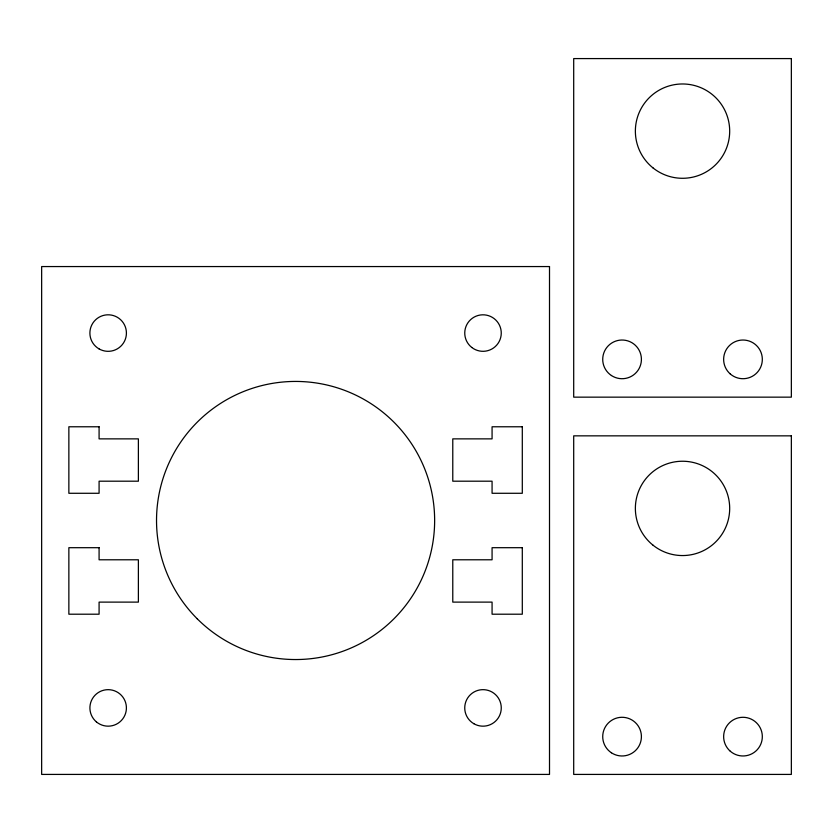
<?xml version="1.0" encoding="UTF-8"?>
<svg xmlns="http://www.w3.org/2000/svg" width="833" height="833" viewBox="0 0 833 833"><rect width="100%" height="100%" fill="white"/><g stroke="black" fill="none" stroke-linecap="round" stroke-linejoin="round"><path stroke-width="1.25" d="M791.35 58.581L573.698 58.581L573.698 397.154L791.35 397.154L791.35 58.581M549.509 266.56L41.65 266.56L41.65 774.419L549.509 774.419L549.509 266.56M99.085 426.777L68.858 426.777L68.858 493.282L99.085 493.282L99.085 481.193L138.382 481.193L138.382 438.866L99.085 438.866L99.085 426.777M522.301 426.777L492.074 426.777L492.074 438.866L452.777 438.866L452.777 481.193L492.074 481.193L492.074 493.282L522.301 493.282L522.301 426.777M791.35 435.846L573.698 435.846L573.698 774.419L791.35 774.419L791.35 435.846M99.085 547.697L68.858 547.697L68.858 614.202L99.085 614.202L99.085 602.113L138.382 602.113L138.382 559.786L99.085 559.786L99.085 547.697M522.301 547.697L492.074 547.697L492.074 559.786L452.777 559.786L452.777 602.113L492.074 602.113L492.074 614.202L522.301 614.202L522.301 547.697M653.103 167.985A47.158 47.158 0 0 0 729.156 138.184A47.158 47.158 0 0 0 665.317 87.226A47.158 47.158 0 0 0 653.103 167.985M611.412 375.516A19.346 19.346 0 0 0 641.379 360.512A19.346 19.346 0 0 0 613.4 342.071A19.346 19.346 0 0 0 611.412 375.516M730.302 373.975A19.346 19.346 0 0 0 761.976 363.042A19.346 19.346 0 0 0 736.674 341.082A19.346 19.346 0 0 0 730.302 373.975M653.103 545.251A47.158 47.158 0 0 0 729.156 515.45A47.158 47.158 0 0 0 665.317 464.491A47.158 47.158 0 0 0 653.103 545.251M611.412 752.782A19.346 19.346 0 0 0 641.379 737.778A19.346 19.346 0 0 0 613.4 719.337A19.346 19.346 0 0 0 611.412 752.782M730.302 751.241A19.346 19.346 0 0 0 761.976 740.308A19.346 19.346 0 0 0 736.674 718.348A19.346 19.346 0 0 0 730.302 751.241M99.023 348.881A18.264 18.264 0 0 0 126.418 333.065A18.264 18.264 0 0 0 99.023 317.248A18.264 18.264 0 0 0 99.023 348.881M471.811 347.486A18.264 18.264 0 0 0 501.091 335.543A18.264 18.264 0 0 0 476.112 316.155A18.264 18.264 0 0 0 471.811 347.486M197.254 618.815A139.059 139.059 0 0 0 429.901 556.486A139.059 139.059 0 0 0 259.594 386.168A139.059 139.059 0 0 0 197.254 618.815M96.378 721.867A18.264 18.264 0 0 0 126.127 711.132A18.264 18.264 0 0 0 101.959 690.744A18.264 18.264 0 0 0 96.378 721.867M473.873 723.731A18.264 18.264 0 0 0 501.268 707.915A18.264 18.264 0 0 0 473.873 692.098A18.264 18.264 0 0 0 473.873 723.731"/></g></svg>
